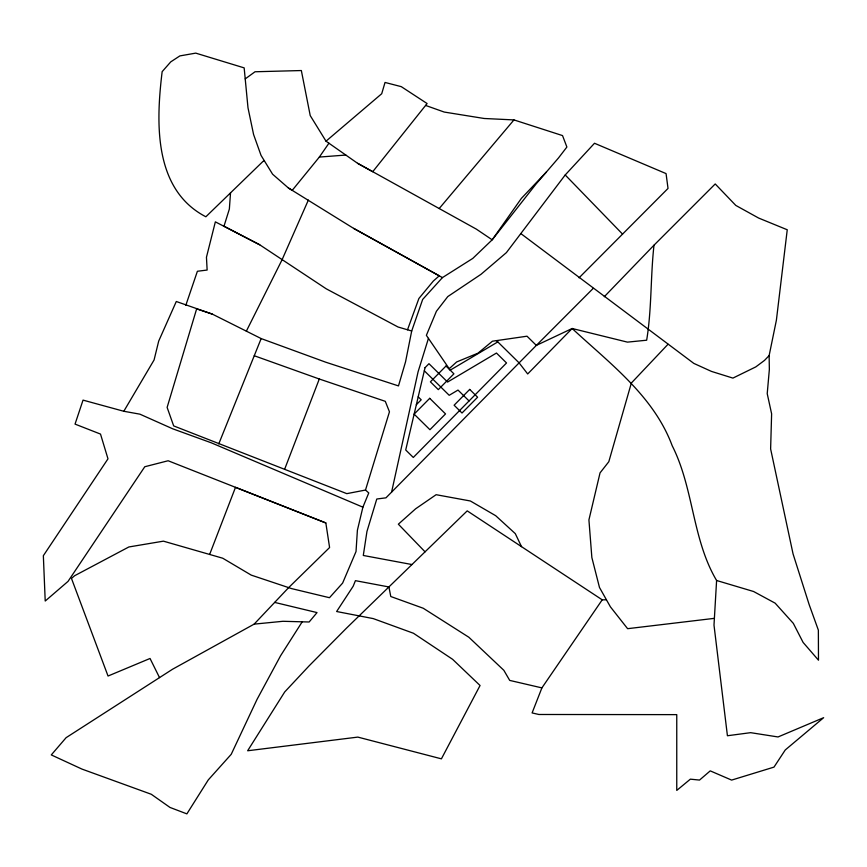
<?xml version="1.0" encoding="UTF-8"?>
<svg xmlns="http://www.w3.org/2000/svg" width="867" height="867" viewBox="0 0 867 867"><rect width="100%" height="100%" fill="white"/><g stroke="black" fill="none" stroke-linecap="round" stroke-linejoin="round"><path stroke-width="1.3" d="M606.445 599.801L602.218 599.823L541.897 687.889L532.1 712.923L538.862 714.484L676.759 714.636L676.759 790.422L690.36 779.162L699.528 780.072L710.236 770.871L731.629 780.094L773.993 767.111L785.253 749.966L823.65 717.681L778.035 736.961L750.638 732.669L727.424 735.747L713.996 625.107L716.597 580.489C692.115 539.22 693.806 488.381 672.196 445.736C653.696 395.916 609.664 363.371 572.155 328.495L536.348 345.391L385.956 497.831L376.777 499.013L366.947 531.493L363.295 555.465L411.988 564.547M230.524 192.875L229.354 209.055L223.989 226.2L259.732 244.797L326.263 288.83L398.061 327.011L411.695 331.01L405.539 361.864L398.484 385.913L325.754 362.211L261.162 338.574L212.307 314.103L176.294 301.499L158.704 341.078L154.077 359.968L123.808 411.272L83.037 400.12L75.039 424.104L100.507 434.074L107.985 458.827L43.35 555.704L45.214 601.037L68.027 581.399L144.778 466.739L168.133 460.756L325.84 522.953L329.59 547.532L288.646 587.62L254.139 624.132L172.598 669.205L66.109 737.676L51.283 754.919L81.921 769.072L151.291 794.27L169.986 807.437L186.871 813.875L208.286 779.899L231.218 754.312L257.076 699.322L280.583 655.755L302.204 621.812L309.151 621.986L317.029 612.59L274.666 602.402M716.597 580.489L753.586 591.5L775.152 603.161L793.338 623.384L803.091 642.404L818.481 660.188L818.361 630.136L809.16 604.602L793.056 553.905L770.622 448.933L771.619 413.83L767.219 393.651L769.354 369.461L769.127 355.6L776.388 320.226L787.247 229.766L758.625 218.05L735.801 205.425L715.221 183.956L653.989 245.198C650.456 276.801 651.832 308.728 646.663 340.211L627.448 342.129L572.155 328.495L527.689 373.959L519.105 362.872L496.509 340.623M391.591 492.109L418.078 371.802L428.45 338.379M407.512 329.785L418.891 298.497L433.37 281.006L439.255 275.836L353.606 228.368L288.418 187.998L272.596 174.202L261.043 155.399L253.587 134.515L247.995 107.79L244.158 67.875L195.747 53.125L179.859 55.911L170.766 61.86L162.151 71.658C156.027 122.009 153.242 189.461 205.858 216.772L263.08 161.316L264.121 161.24M212.307 314.103L196.636 308.912L167.125 407.403L173.671 425.903L346.8 493.648L365.495 490.05L368.757 492.933L362.894 507.173L357.399 530.246L356.023 551.531L342.617 583.09L329.482 597.71L291.648 588.617L251.224 575.114L222.732 558.218L163.43 541.16L128.847 546.969L74.616 575.731L71.473 578.43L108.039 676.032L150.034 658.476L159.528 677.615M365.495 490.05L389.456 411.803L385.295 401.334L319.294 379.009L254.259 355.741M185.809 305.325L197.394 271.263L207.137 270.049L206.454 257.239L215.352 221.854L259.732 244.797M411.695 331.01L422.673 299.429L442.441 277.592L472.775 258.42L492.185 239.812L536.099 183.956L558.478 157.978L566.888 147.032L562.531 135.588L513.958 119.917L484.187 118.486L444.197 112.049L425.599 105.427M209.641 554.447L235.499 487.33L325.84 522.953M284.593 469.383L319.294 379.009M218.755 443.915L261.162 338.574M308.359 200.071L281.97 259.97L246.347 331.161M288.418 187.998L292.255 190.317L319.349 157.068L328.929 143.218M579.058 277.819L668.024 188.432L666.062 173.595L594.502 143.261L565.208 174.971L506.382 252.633L480.968 274.34L447.784 296.579L436.415 311.275L426.369 335.345L450.201 370.176L497.81 341.912M439.201 208.535L513.958 119.917M668.002 344.275L631.349 383.041L608.807 461.721L600.04 472.883L588.921 519.897L591.858 557.524L599.476 587.458L610.411 606.835L627.61 628.683L713.953 618.399M546.405 172.002L521.381 198.38L492.185 239.812L476.319 229.116L357.583 163.299L326.014 141.18L310.223 115.582L301.348 70.541L255.028 71.766L245.209 78.908M604.288 296.72L653.989 245.198M769.127 355.6L764.488 360.412L755.807 366.893L732.918 378.099L711.471 371.412L693.828 363.403L520.829 233.57M416.355 404.694L421.199 399.785L418.197 396.826M593.191 288.408L536.348 345.391L527.017 336.201L492.423 341.208L478.02 353.151L456.638 361.962L449.204 368.703M541.897 687.889L509.72 680.411L503.846 670.31L468.863 637.256L423.237 608.244L390.779 596.518L388.915 586.959L355.427 580.662L353.183 586.222L336.634 611.517L373.254 618.604L413.461 633.257L452.574 659.288L480.058 685.504L441.411 758.842L357.833 737.102L247.637 750.768L284.701 691.964L308.858 666.116L346.529 628.12L467.215 510.869L602.218 599.823M326.014 141.18L381.708 93.734L385.035 82.452L401.269 86.646L427.106 103.541L372.734 171.699L357.583 163.299M254.139 624.132L282.935 621.292L302.204 621.812M319.349 157.068L345.825 155.052M123.808 411.272L139.901 414.166L172.674 428.786L211.245 442.799L362.894 507.173M353.606 228.368L442.441 277.592M469.058 400.955L458.004 390.074L449.204 395.298L424.321 370.783M565.208 174.971L622.56 234.112M425.058 551.835L398.354 524.188L415.629 508.799L436.123 494.699L470.369 500.985L495.707 515.713L515.291 533.628L521.522 546.654M425.047 367.673L405.713 449.984L413.299 457.462L506.534 362.97L496.466 353.042L447.578 382.054L428.97 363.696L425.047 367.673M445.996 366.026L430.411 381.827L438.312 389.63L453.907 373.818L445.996 366.026M429.729 398.321L414.133 414.133L429.934 429.718L445.53 413.917L429.729 398.321M469.708 389.413L454.113 405.214L462.013 413.017L477.609 397.216L469.708 389.413"/></g></svg>
